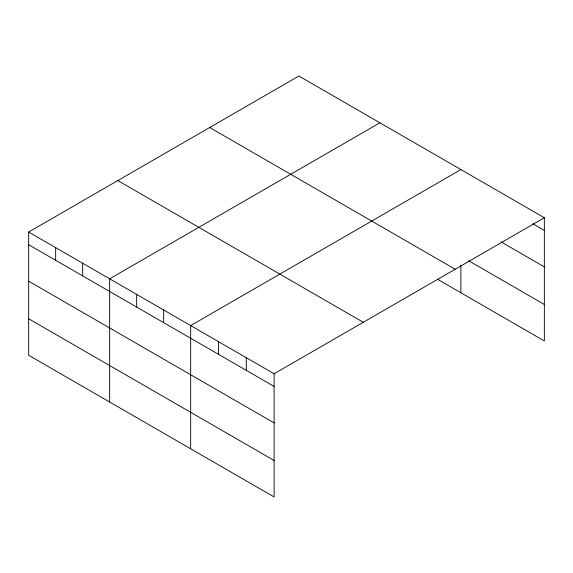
<?xml version="1.0" encoding="UTF-8"?>
<svg xmlns="http://www.w3.org/2000/svg" width="573" height="573" viewBox="0 0 573 573"><rect width="100%" height="100%" fill="white"/><g stroke="black" fill="none" stroke-linecap="round" stroke-linejoin="round"><path stroke-width="0.86" d="M28.65 232.051L274.116 373.768L274.116 496.97L28.65 355.253L28.65 232.051L298.884 76.03L544.35 217.747L544.35 340.949L437.751 279.402M379.892 122.801L109.651 278.815L109.651 402.017M460.893 169.565L190.659 325.586L190.659 448.788M274.116 373.768L544.35 217.747M532.761 223.714L544.35 230.403M501.074 241.899L544.35 266.882M468.621 260.744L544.35 304.471M209.711 127.521L455.17 269.231M117.83 180.567L363.289 322.284M28.65 244.707L274.116 386.424M28.65 281.185L274.116 422.903M28.65 318.774L274.116 460.491M460.893 265.184L460.893 292.767M246.297 357.71L246.297 370.359M218.478 341.644L218.478 354.3M163.656 309.993L163.656 322.649M136.653 294.407L136.653 307.064M82.655 263.229L82.655 275.885M55.653 247.643L55.653 260.292"/></g></svg>
